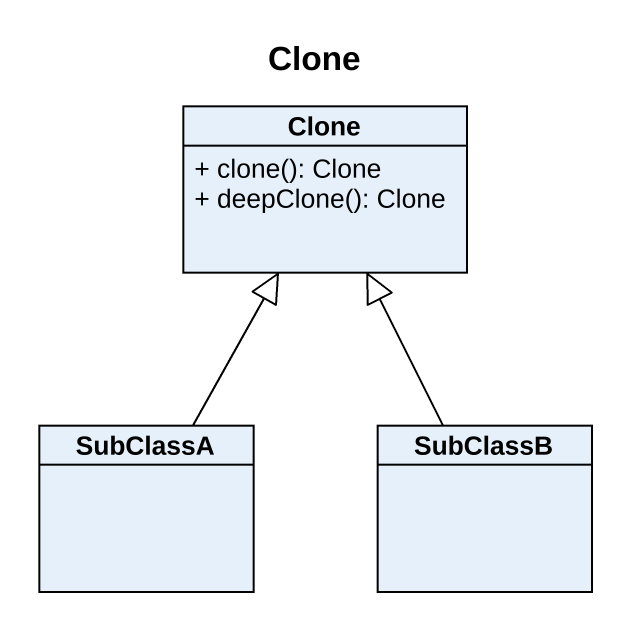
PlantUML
@startuml
title Clone
hide circle
hide empty members
skinparam classAttributeIconSize 0
class Clone {
  + clone(): Clone
  + deepClone(): Clone
}
class SubClassA
class SubClassB
SubClassA -up-|> Clone
SubClassB -up-|> Clone
@enduml
